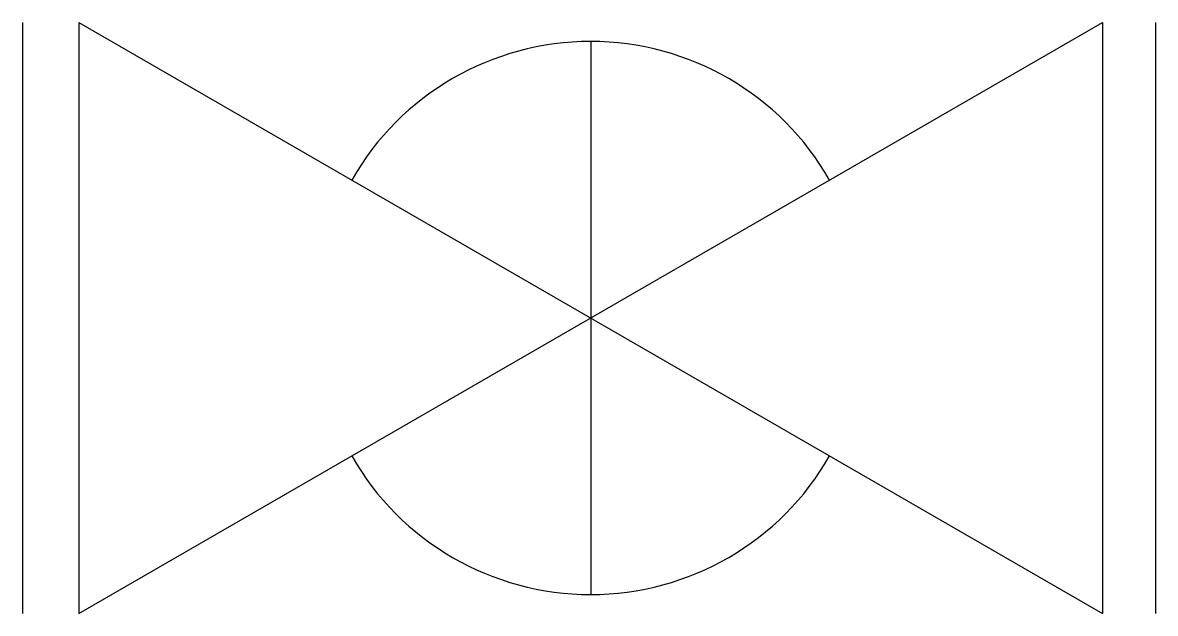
# Model space of a CAD drawing. Header units: metres. Extents: x 17.2 to 41.1, y -6.2 to 6.2.
import ezdxf

# ---------------------------------------------------------------- set-up
doc = ezdxf.new("R2010")
doc.units = ezdxf.units.M
doc.layers.add('003_THICK', color=7, linetype='Continuous')

# ---------------------------------------------------------------- blocks, each defined once
blk = doc.blocks.new('闸板阀(手柄向后)')
at = {"layer": '003_THICK'}
for points in [[(17.18, 6.25), (17.18, -6.25)], [(18.37, 6.25), (18.37, -6.25)], [(18.37, 6.25), (40.02, -6.25)], [(18.37, -6.25), (40.02, 6.25)], [(40.02, 6.25), (40.02, -6.25)], [(41.14, 6.25), (41.14, -6.25)], [(29.2, 5.84), (29.2, -5.84)]]:
    blk.add_lwpolyline(points, dxfattribs=at)
for points in [[(34.25, 2.92, 0.58), (24.14, 2.92, 0.58)], [(24.14, -2.92, 0.58), (34.25, -2.92, 0.58)]]:
    blk.add_lwpolyline(points, format="xyb", dxfattribs=at)

msp = doc.modelspace()

# ---------------------------------------------------------------- block references
msp.add_blockref('闸板阀(手柄向后)', (0, 0))

doc.saveas('drawing.dxf')
